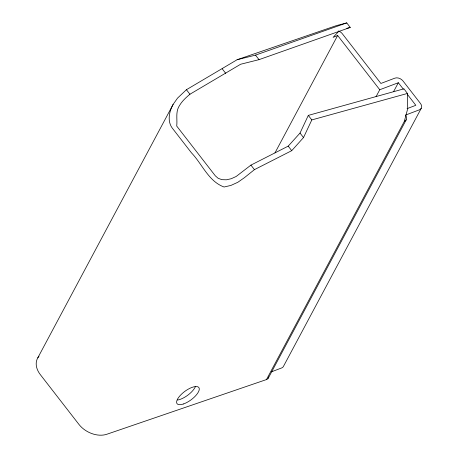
<?xml version="1.0" encoding="UTF-8"?>
<svg xmlns="http://www.w3.org/2000/svg" width="458" height="458" viewBox="0 0 458 458"><rect width="100%" height="100%" fill="white"/><g stroke="black" fill="none" stroke-linecap="round" stroke-linejoin="round"><path stroke-width="0.69" d="M38.999 356.192A21.566 15.435 28.1 0 0 40.315 374.621L78.913 424.377A21.566 15.435 28.1 0 0 107.447 434.047L266.476 379.567L404.322 121.399L407.717 108.655L407.391 93.461L403.967 88.812L308.297 115.399L300.03 133.055L288.219 146.136L250.932 165.115L236.145 176.485L231.244 178.717L226.395 179.805L221.93 179.662L218.157 178.305L215.329 175.838L176.725 126.082C177.509 119.154 175.299 111.781 179.496 105.54C182.141 101.069 185.982 97.548 189.927 94.239L240.627 64.252L259.022 59.649L350.255 27.423L346.746 22.9L336.412 25.608L237.118 59.729L186.417 89.716L177.527 98.127L173.124 104.401L37.802 357.83M173.124 104.401C169.265 111.431 167.107 120.797 172.076 127.845L191.478 152.858C202.19 164.016 208.527 181.402 224.071 187.007L230.946 185.416L237.805 182.295L244.274 177.79L254.442 169.637L291.729 150.665L303.522 137.555L311.806 119.927L407.391 93.461M274.966 152.909L337.655 35.501L379.756 89.734L376.052 96.678M393.617 91.571L398.334 82.738L403.378 89.201M268.325 378.079L406.172 119.91M421.234 108.346L283.387 366.509A6.16 4.408 28.1 0 1 281.533 367.997L271.588 371.77M338.949 31.161L333.103 37.361L337.655 35.501M379.756 89.734L398.334 82.738M407.088 108.638L415.818 105.3L407.322 94.279M237.118 59.729L255.512 55.126L346.746 22.9M346.815 28.327L350.255 27.423M308.297 115.399L311.806 119.927M255.512 55.126L259.022 59.649M300.03 133.055L303.522 137.555M288.219 146.136L291.729 150.665M222.233 68.849L225.742 73.377M250.932 165.115L254.442 169.637M186.417 89.716L189.927 94.239M338.451 31.012A6.16 4.408 28.1 0 1 342.292 33.697L380.89 83.453L394.819 78.169A6.16 4.408 28.1 0 1 402.971 80.929L420.518 103.542A6.16 4.408 28.1 0 1 419.385 109.828L405.456 115.113A6.16 4.408 28.1 0 1 404.322 121.399M268.731 376.997A6.16 4.408 28.1 0 1 266.476 379.567M195.509 386.403A13.557 5.256 -36.4 0 1 177.567 400.029M183.486 403.962A13.557 5.256 -36.4 0 0 199.213 388.338A13.557 5.256 -36.4 0 0 181.133 394.533A13.557 5.256 -36.4 0 0 183.486 403.962"/></g></svg>
